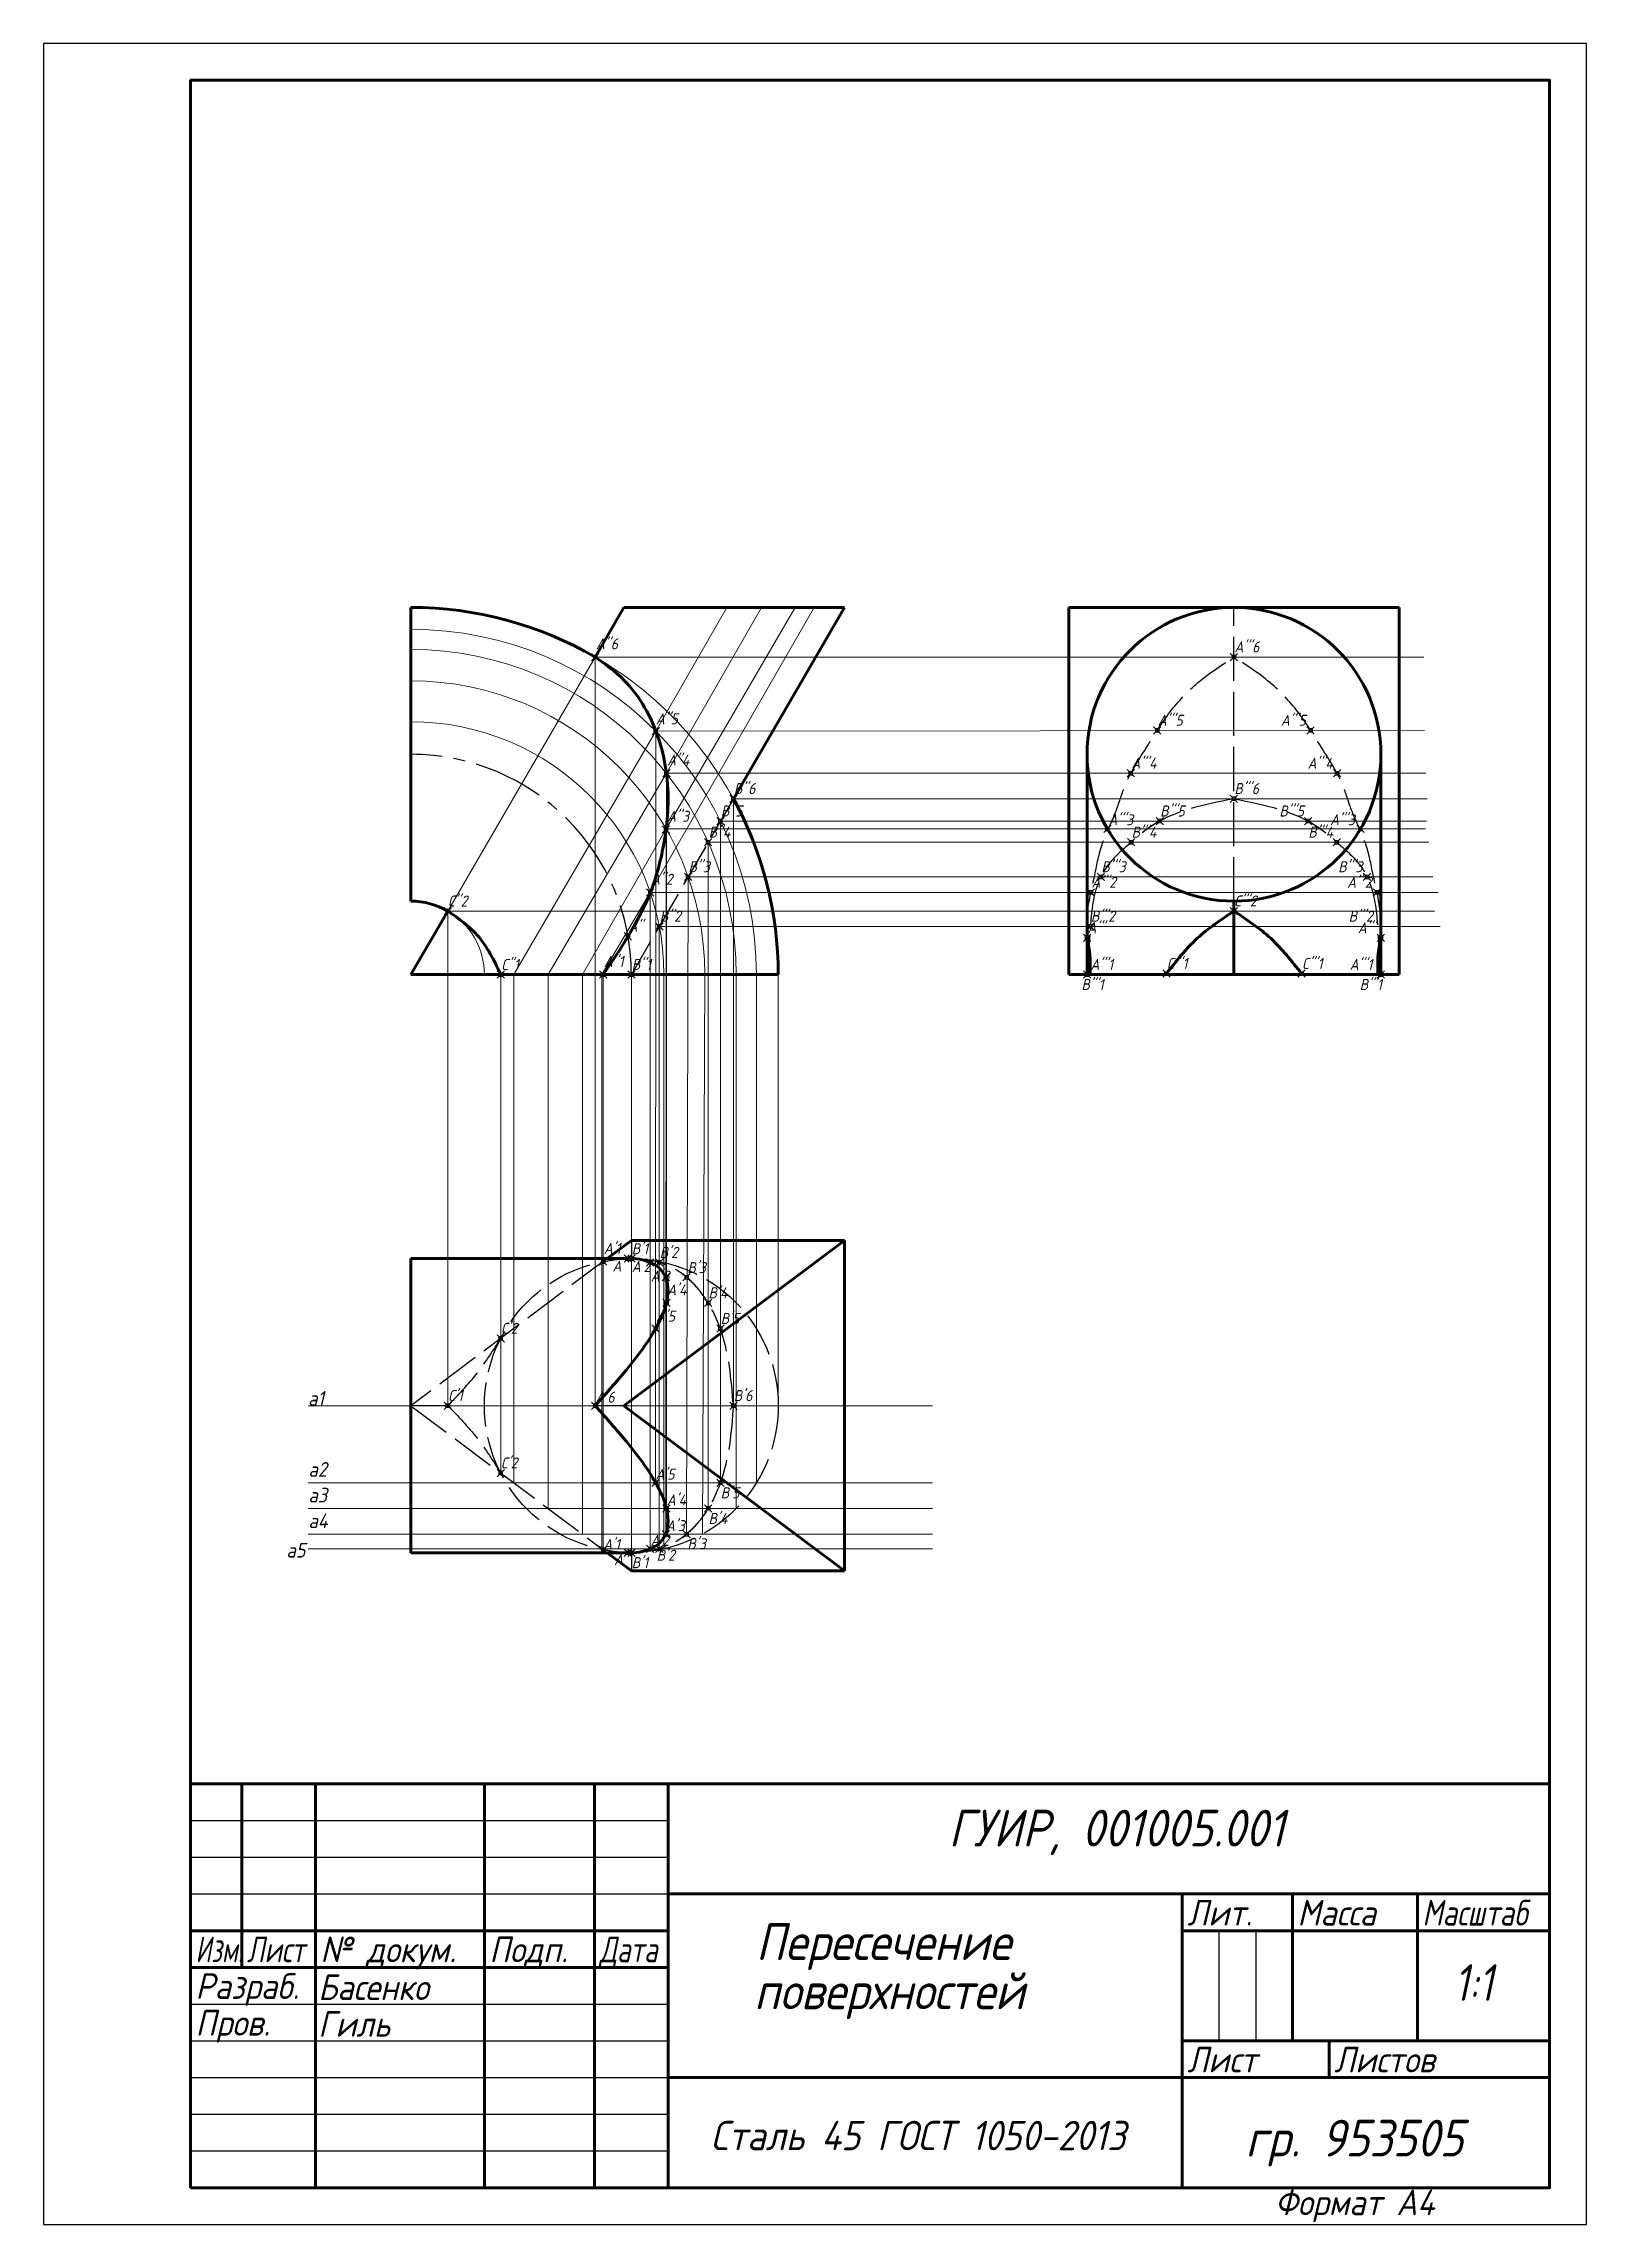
# Model space of a CAD drawing. Header units: millimetres. Extents: x 0 to 210, y 0 to 297.
import ezdxf

# ---------------------------------------------------------------- set-up
doc = ezdxf.new("R2010")
doc.units = ezdxf.units.MM
doc.header["$LTSCALE"] = 0.5
doc.header["$PDMODE"] = 99
doc.header["$PDSIZE"] = 0.5
doc.linetypes.add('ACAD_ISO02W100', pattern=[15, 12, -3])
doc.linetypes.add('осевая2', pattern=[28.575, 19.05, -3.175, 3.175, -3.175])
doc.layers.get('0').update_dxf_attribs({"lineweight": 60})
doc.layers.get('Defpoints').update_dxf_attribs({"color": 5})
doc.layers.add('1-оси', color=1, linetype='осевая2')
doc.layers.add('4-текст', color=7, linetype='Continuous', true_color=0x00ad00)
for name, color, linetype, lineweight in [('построение', 252, 'Continuous', 20), ('тонкий', 7, 'Continuous', 20), ('штриховые тонкие', 7, 'ACAD_ISO02W100', 30)]:
    doc.layers.add(name, color=color, linetype=linetype, lineweight=lineweight)
doc.layers.add('построение 2', color=7, linetype='Continuous', lineweight=20, true_color=0x020138)
doc.layers.add('построение 3', color=7, linetype='Continuous', lineweight=20, true_color=0x380000)
doc.styles.get("Standard").update_dxf_attribs({"font": 'isocpeui.ttf', "width": 0.9})

msp = doc.modelspace()

# ---------------------------------------------------------------- linework, layer by layer
for p, q in [((50, 180.21), (50, 220.21)), ((75.09, 213.46), (79, 220.21)), ((79, 220.21), (109, 220.21)), ((109, 220.21), (93.89, 194.16)), ((184.53, 220.21), (139.53, 220.21)), ((139.53, 220.21), (139.53, 170.21)), ((162.03, 220.21), (142.03, 220.21)), ((184.53, 170.21), (184.53, 220.21)), ((142.03, 200.21), (142.03, 170.21)), ((182.03, 170.21), (182.03, 200.21)), ((50, 170.21), (55.02, 178.86)), ((162.03, 170.21), (162.03, 180.21)), ((50, 170.21), (80, 170.21)), ((80, 170.21), (60, 170.21)), ((80, 170.21), (100, 170.21)), ((139.53, 170.21), (184.53, 170.21)), ((142.03, 170.21), (182.03, 170.21)), ((162.03, 170.21), (142.43, 170.21)), ((162.03, 170.21), (181.63, 170.21)), ((80, 134), (76.72, 131.54)), ((79, 111.5), (109, 134)), ((109, 134), (80, 134)), ((109, 134), (109, 89)), ((50, 131.54), (50, 91.46)), ((80, 131.54), (50, 131.54)), ((79, 111.5), (109, 89)), ((80, 91.46), (50, 91.46)), ((76.72, 91.46), (80, 89)), ((109, 89), (80, 89)), ((155, 45), (155, 40))]:
    msp.add_line(p, q)
at = {"lineweight": 60}
for p, q in [((205, 60), (20, 60)), ((27, 60), (27, 35)), ((37, 5), (37, 60)), ((60, 60), (60, 5)), ((75, 5), (75, 60)), ((85, 60), (85, 5)), ((85, 45), (205, 45)), ((155, 5), (155, 45)), ((170, 45), (170, 25)), ((187, 25), (187, 45)), ((20, 40), (85, 40)), ((155, 40), (205, 40)), ((20, 35), (85, 35)), ((155, 25), (205, 25)), ((175, 20), (175, 25)), ((85, 20), (205, 20))]:
    msp.add_line(p, q, dxfattribs=at)
at = {"lineweight": -3}
for p, q in [((20, 55), (85, 55)), ((20, 50), (85, 50)), ((20, 45), (85, 45)), ((160, 25), (160, 40)), ((165, 40), (165, 25)), ((20, 30), (85, 30)), ((20, 25), (85, 25)), ((20, 20), (85, 20)), ((20, 15), (85, 15)), ((20, 10), (85, 10))]:
    msp.add_line(p, q, dxfattribs=at)
at = {"lineweight": 60}
msp.add_lwpolyline([(20, 5), (205, 5), (205, 292), (20, 292)], close=True, dxfattribs=at)
msp.add_circle((162.03, 200.21), 20)
for radius, start, end in [(50, 59.8863, 90), (50, 0, 28.6198), (10, 59.8863, 90)]:
    msp.add_arc((50, 170.21), radius, start, end)
for points in [[(76.17, 170.21), (82.58, 181.4), (84.38, 187.78), (84.94, 196.02), (83.72, 202.29), (79, 210.31), (75.09, 213.46)], [(62.23, 170.21), (59.02, 175.59), (55.02, 178.86)], [(162.03, 178.86), (157.03, 175.15), (152.83, 170.34)], [(162.03, 178.86), (167.03, 175.15), (171.23, 170.34)], [(142.43, 170.21), (142.43, 172.69), (142.03, 175.17)], [(181.63, 170.21), (181.63, 172.69), (182.03, 175.17)]]:
    msp.add_spline(points, degree=3)
for points, knots in [([(79.54, 131.54), (80.6, 131.57), (82.37, 131.34), (84.92, 129.5), (85.19, 126.04), (83.24, 121.32), (79.54, 116.52), (76.4, 112.98), (75.09, 111.5)], [3.269928, 3.269928, 3.269928, 3.269928, 6.402809, 8.721128, 12.005472, 15.771621, 24.004471, 29.970639, 29.970639, 29.970639, 29.970639]), ([(75.09, 111.5), (76.4, 110.02), (79.54, 106.48), (83.24, 101.68), (85.19, 96.96), (84.92, 93.5), (82.37, 91.66), (80.6, 91.43), (79.54, 91.46)], [0, 0, 0, 0, 5.966167, 14.199017, 17.965166, 21.24951, 23.56783, 26.699981, 26.699981, 26.699981, 26.699981])]:
    msp.add_open_spline(points, degree=3, knots=knots)
at = {"layer": '1-оси'}
msp.add_arc((50, 170.21), 30, 0, 90, dxfattribs=at)
at = {"layer": 'Defpoints'}
msp.add_lwpolyline([(0, 0), (210, 0), (210, 297), (0, 297)], close=True, dxfattribs=at)
for p in [(79, 210.31), (83.72, 202.29), (84.94, 196.02), (84.38, 187.78), (82.58, 181.4), (93.89, 111.5)]:
    msp.add_point(p, dxfattribs=at)
at = {"layer": 'построение'}
for p, q in [((104.9, 220.21), (82.58, 181.4)), ((93, 220.21), (83.33, 203.38)), ((102.3, 220.21), (84.74, 190.04)), ((97.7, 220.21), (84.78, 197.63)), ((83.33, 203.38), (64, 170.21)), ((68.67, 170.21), (84.78, 197.63)), ((84.74, 190.04), (73.33, 170.21)), ((82.58, 181.4), (76, 170.21)), ((64, 101), (64, 170.21)), ((68.67, 97.5), (68.67, 170.21)), ((73.33, 94), (73.33, 170.21)), ((76, 92), (76, 170.21)), ((84.44, 92), (84.44, 170.21)), ((89.68, 94), (90, 170.21)), ((94.28, 97.5), (94.28, 170.21)), ((97.02, 101), (97.02, 170.21)), ((100, 111.5), (100, 170.2)), ((36, 111.5), (121, 111.5)), ((36, 101), (121, 101)), ((36, 97.5), (121, 97.5)), ((36, 94), (121, 94)), ((36, 92), (121, 92))]:
    msp.add_line(p, q, dxfattribs=at)
for radius in [47.02, 44.28, 40, 34.44]:
    msp.add_arc((50, 170.21), radius, 0, 90, dxfattribs=at)
at = {"layer": 'построение 2'}
for p, q in [((75.09, 213.46), (75.09, 111.5)), ((75.09, 213.46), (187.89, 213.46)), ((83.33, 203.38), (83.31, 101)), ((83.33, 203.38), (187.97, 203.46)), ((84.79, 97.5), (84.78, 197.63)), ((84.78, 197.63), (188.13, 197.63)), ((84.68, 94), (84.74, 190.04)), ((84.74, 190.04), (188.12, 190.04)), ((82.58, 181.4), (82.58, 92)), ((82.58, 181.4), (189.82, 181.4)), ((55.02, 178.86), (55.02, 111.5)), ((55.02, 178.86), (189.34, 178.86)), ((62.23, 170.21), (62.23, 102.33)), ((76.17, 91.87), (76.17, 170.21))]:
    msp.add_line(p, q, dxfattribs=at)
for p in [(75.09, 213.46), (162.03, 213.46), (83.33, 203.38), (151.58, 203.46), (172.47, 203.46), (84.78, 197.63), (147.99, 197.63), (176.07, 197.63), (84.7, 189.97), (144.81, 190.04), (179.25, 190.04), (82.58, 181.4), (142.56, 181.4), (181.5, 181.4), (55.02, 178.86), (162.03, 178.86), (79.54, 175.42), (142.03, 175.21), (182.03, 175.21), (62.23, 170.21), (76.17, 170.21), (152.83, 170.34), (171.23, 170.34), (76.17, 131.13), (79.54, 131.54), (82.58, 131), (84.68, 129), (84.79, 125.5), (83.31, 122), (62.23, 120.67), (55.02, 111.5), (75.09, 111.5), (62.23, 102.33), (83.31, 101), (84.79, 97.5), (76.17, 91.87), (82.58, 92), (84.68, 94), (79.54, 91.46)]:
    msp.add_point(p, dxfattribs=at)
at = {"layer": 'построение 3'}
for p, q in [((93.89, 194.16), (93.89, 111.5)), ((93.89, 194.16), (188.35, 194.16)), ((92.12, 191.11), (92.12, 101)), ((92.12, 191.11), (188.23, 191.11)), ((90.45, 188.23), (90.46, 97.5)), ((90.45, 188.23), (188.55, 188.23)), ((87.72, 183.52), (87.51, 94)), ((87.72, 183.52), (189.08, 183.52)), ((83.81, 176.78), (83.81, 92)), ((83.81, 176.78), (190.12, 176.78)), ((80, 170.21), (80, 91.46))]:
    msp.add_line(p, q, dxfattribs=at)
for p in [(93.89, 194.16), (162.03, 194.16), (92.12, 191.11), (151.93, 191.11), (172.13, 191.11), (90.45, 188.23), (148.04, 188.23), (176.02, 188.23), (87.72, 183.52), (143.91, 183.52), (180.14, 183.52), (83.81, 176.78), (142.49, 176.78), (80, 170.21), (142.03, 170.21), (182.03, 170.21), (80, 131.54), (83.81, 131), (87.51, 129), (90.46, 125.5), (92.12, 122), (93.89, 111.5), (92.12, 101), (90.46, 97.5), (83.81, 92), (87.51, 94), (80, 91.46)]:
    msp.add_point(p, dxfattribs=at)
at = {"layer": 'тонкий'}
for p, q in [((55.02, 178.86), (75.09, 213.46)), ((80, 131.5), (80, 91.5)), ((75.09, 111.5), (55.02, 111.5))]:
    msp.add_line(p, q, dxfattribs=at)
for radius, start in [(50, 28.6198), (10, 0)]:
    msp.add_arc((50, 170.21), radius, start, 59.8863, dxfattribs=at)
at = {"layer": 'штриховые тонкие'}
for p, q in [((162.03, 180.21), (162.03, 220.21)), ((93.89, 194.16), (80, 170.21)), ((162.03, 170.21), (152.83, 170.34)), ((80, 134), (80, 131.5)), ((76.72, 131.54), (50, 111.5)), ((55.02, 111.5), (50, 111.5)), ((50, 111.5), (76.72, 91.46)), ((79, 111.5), (75.09, 111.5)), ((80, 91.5), (80, 89))]:
    msp.add_line(p, q, dxfattribs=at)
msp.add_circle((80, 111.5), 20, dxfattribs=at)
for points in [[(142.03, 175.21), (142.13, 178.86), (143.03, 183.54), (144.03, 187.78), (146.03, 192.62), (147.23, 196.02), (150.03, 200.99), (153.13, 205.71), (156.83, 209.72), (162.03, 213.46)], [(182.03, 175.21), (181.93, 178.86), (181.03, 183.54), (180.03, 187.78), (178.03, 192.62), (176.83, 196.02), (174.03, 200.99), (170.93, 205.71), (167.23, 209.72), (162.03, 213.46)], [(162.03, 194.16), (150.43, 190.19), (147.63, 187.87), (144.91, 185.17), (143.25, 181.78), (142.43, 175.93), (142.03, 170.21)], [(162.03, 194.16), (173.63, 190.19), (176.43, 187.87), (179.15, 185.17), (180.81, 181.78), (181.63, 175.93), (182.03, 170.21)], [(93.89, 111.5), (92.11, 122.03), (89.55, 126.83), (87.83, 128.73), (85.08, 130.53), (83.42, 131.11), (81.71, 131.41), (80, 131.5)], [(55.02, 111.5), (59.02, 115.94), (62.23, 120.67)], [(55.02, 111.5), (59.02, 107.06), (62.23, 102.33)], [(93.89, 111.5), (92.11, 100.97), (89.55, 96.17), (87.83, 94.27), (85.08, 92.47), (83.42, 91.89), (81.71, 91.59), (80, 91.5)]]:
    msp.add_spline(points, degree=3, dxfattribs=at)
for points in [[(76.17, 131.13), (77.31, 131.32), (78.44, 131.52), (79.54, 131.54)], [(79.54, 91.46), (78.44, 91.48), (77.31, 91.68), (76.17, 91.87)]]:
    msp.add_open_spline(points, degree=3, dxfattribs=at)

# ---------------------------------------------------------------- texts
at = {"lineweight": -3, "width": 0.9}
msp.add_text('Формат А4', height=3.5, dxfattribs=at).set_placement((167.6, 1.25))
at = {"layer": '4-текст', "lineweight": -3}
for s, height, width, p in [('ГУИР, 001005.001', 5, 0.9, (123.18, 51.47)), ('Лит.', 3.5, 0.9, (155.67, 40.7)), ('Масса', 3.5, 0.9, (170.67, 40.7)), ('Масштаб', 3.5, 0.8, (187.67, 40.7)), ('Изм.', 3.5, 0.7, (20.67, 35.7)), ('Лист', 3.5, 0.75, (27.67, 35.7)), ('№ докум.', 3.5, 0.9, (37.67, 35.7)), ('Подп.', 3.5, 0.9, (60.67, 35.7)), ('Дата', 3.5, 0.75, (75.67, 35.7)), ('Пересечение', 5, 0.9, (96.97, 36)), ('Разраб.', 3.5, 0.9, (20.67, 30.7)), ('Басенко', 3.5, 0.9, (37.37, 30.55)), ('поверхностей', 5, 0.9, (96.72, 29.3)), ('1:1', 5, 0.8, (192, 30.43)), ('Пров.', 3.5, 0.9, (20.67, 25.7)), ('Гиль', 3.5, 0.9, (37.37, 25.55)), ('Лист', 3.5, 0.9, (155.67, 20.7)), ('Листов', 3.5, 0.9, (175.67, 20.7)), ('гр. 953505', 5, 0.9, (163.61, 9.25))]:
    msp.add_text(s, height=height, dxfattribs=dict(at, width=width)).set_placement(p)
at = {"layer": '4-текст', "insert": (90.8, 14.1), "char_height": 4, "attachment_point": 1}
msp.add_mtext_dynamic_manual_height_columns('Сталь\\~45\\~ГОСТ\\~1050-2013', width=33.233, gutter_width=25, heights=[0], dxfattribs=at)
at = {"layer": 'построение', "width": 0.9}
for s, p in [('a1', (36, 111.5)), ('a2', (36.05, 101.82)), ('a3', (36.05, 98.32)), ('a4', (36.05, 94.82)), ('a5', (33.05, 90.82))]:
    msp.add_text(s, height=2, dxfattribs=at).set_placement(p)
at = {"layer": 'построение 2', "width": 0.9}
for s, p in [("A''6", (75.18, 214.5)), ("A'''6", (162.09, 214.09)), ("A''5", (83.34, 204.29)), ("A'''5", (151.65, 204.09)), ("A'''5", (168.41, 204.09)), ("A''4", (84.87, 198.67)), ("A'''4", (148.06, 198.25)), ("A'''4", (172.05, 198.25)), ("A''3", (84.87, 191.01)), ("A'''3", (144.94, 190.55)), ("A'''3", (175.11, 190.55)), ("A''2", (82.67, 182.44)), ("С''2", (55.06, 179.48)), ("A'''2", (142.63, 182.03)), ("С'''2", (162.09, 179.49)), ("A'''2", (177.43, 182.03)), ("A''", (79.61, 176.05)), ("A'''", (142.08, 175.83)), ("A'''", (178.89, 175.83)), ('C"1', (62.28, 170.83)), ("A''1", (76.26, 171.25)), ("A'''1", (142.49, 170.84)), ('C"\'1', (152.88, 170.97)), ('C"\'1', (171.28, 170.97)), ("A'''1", (177.78, 170.84)), ("A'1", (76.26, 132.17)), ("A'", (77.43, 129.77)), ("A'2", (80.06, 129.71)), ("A'3", (82.63, 128.4)), ("A'4", (84.88, 126.52)), ("С'2", (62.28, 121.29)), ("A'5", (83.34, 122.93)), ("С'1", (55.08, 112.13)), ("A'6", (75.12, 111.91)), ("С'2", (62.27, 102.95)), ("A'5", (83.28, 101.41)), ("A'4", (84.82, 97.91)), ("A'3", (84.71, 94.41)), ("A'1", (76.17, 91.87)), ("A'2", (82.61, 92.41)), ("A'", (77.65, 89.78))]:
    msp.add_text(s, height=1.5, dxfattribs=at).set_placement(p)
at = {"layer": 'построение 3', "width": 0.9}
for s, p in [("B''6", (93.96, 194.79)), ("B'''6", (162.09, 194.79)), ("B''5", (92.19, 191.74)), ("B'''5", (151.99, 191.74)), ("B'''5", (168.22, 191.74)), ("B''4", (90.52, 188.86)), ("B'''4", (148.1, 188.86)), ("B'''4", (172.15, 188.86)), ("B''3", (87.78, 184.15)), ("B'''3", (143.98, 184.15)), ("B'''3", (176.22, 184.15)), ("B''2", (83.87, 177.41)), ("B'''2", (142.55, 177.41)), ("B'''2", (177.65, 177.41)), ("B''1", (80.06, 170.84)), ("B'''1", (141.27, 168.11)), ("B'''1", (179.15, 168.11)), ("B'1", (80.06, 132.13)), ("B'2", (83.87, 131.62)), ("B'3", (87.64, 129.55)), ("B'4", (90.51, 126.12)), ("B'5", (92.17, 122.62)), ("B'6", (93.94, 112.12)), ("B'5", (92.17, 98.88)), ("B'4", (90.51, 95.38)), ("B'2", (83.45, 90.38)), ("B'3", (87.64, 91.95)), ("B'1", (80.06, 89.37))]:
    msp.add_text(s, height=1.5, dxfattribs=at).set_placement(p)

doc.saveas('drawing.dxf')
